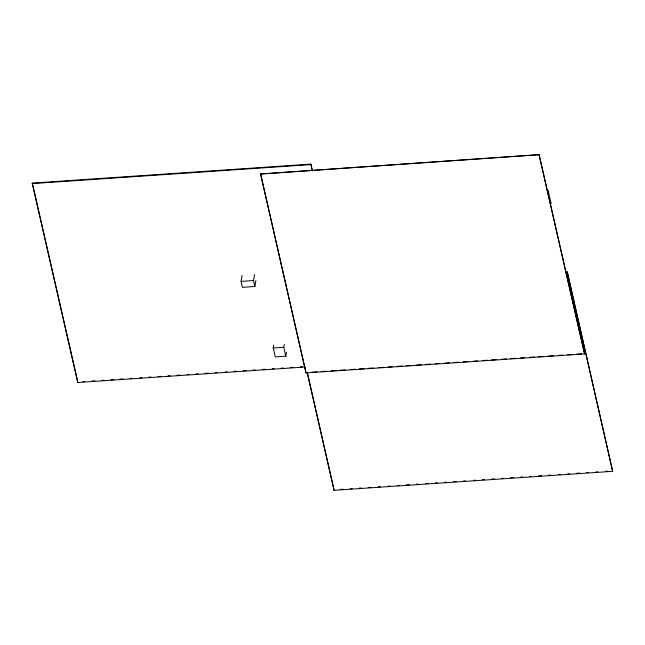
<?xml version="1.0" encoding="UTF-8"?>
<svg xmlns="http://www.w3.org/2000/svg" width="645" height="645" viewBox="0 0 645 645"><rect width="100%" height="100%" fill="white"/><g stroke="black" fill="none" stroke-linecap="round" stroke-linejoin="round"><path stroke-width="0.97" d="M305.206 367.005L77.747 382.517L32.25 183.607L32.339 183.099L310.898 164.104L312.462 170.965M77.747 382.517L77.835 382.009M255.88 280.535L254.864 286.493L242.415 287.339L241.053 281.397L242.069 275.439M260.532 174.005L539.147 154.671L584.588 353.928L306.028 372.915L260.532 174.005L539.147 154.671M254.864 286.493L253.501 280.551L254.525 274.593M286.469 352.331L285.808 356.177L275.278 356.895L273.254 348.018L273.746 345.131M312.156 170.49L310.898 164.104M285.808 356.177L283.776 347.3L284.268 344.414M306.028 372.915L260.588 173.666M565.246 272.053L567.253 271.916L612.661 471.334L334.102 490.329L307.52 373.213M547.347 190.517L547.557 190.718M547.839 190.993L548.113 191.267M547.952 190.791L547.532 190.38M548.048 191.202L548.298 191.13M551.169 203.659L548.234 191.065M567.253 271.916L612.661 471.334M32.25 183.607L310.809 164.612M241.053 281.397L253.501 280.551M273.254 348.018L283.776 347.3M82.842 381.671L84.85 381.534M91.864 381.05L94.871 380.848M101.886 380.373L103.885 380.236M110.9 379.752L113.907 379.55M119.922 379.139L122.929 378.938M129.943 378.454L131.943 378.317M139.957 377.776L141.965 377.639M148.979 377.156L150.978 377.019M157.993 376.543L161 376.341M168.014 375.858L170.022 375.721M177.036 375.245L180.044 375.043M187.058 374.56L189.058 374.423M196.072 373.947L198.08 373.81M205.094 373.334L208.093 373.124M215.108 372.649L217.115 372.512M225.129 371.963L227.137 371.826M234.151 371.351L236.151 371.214M243.165 370.738L246.172 370.528M253.187 370.053L255.194 369.916M262.209 369.44L265.208 369.23M272.222 368.755L274.23 368.618M281.244 368.142L283.244 368.005M290.258 367.529L293.265 367.319M300.28 366.844L302.287 366.707M312.099 372.165L317.114 371.826M321.121 371.552L326.128 371.214M331.143 370.867L336.15 370.528M340.157 370.254L345.164 369.916M350.179 369.569L355.185 369.23M359.192 368.956L364.207 368.618M368.214 368.343L373.221 367.997M378.236 367.658L383.243 367.319M388.258 366.973L392.265 366.699M397.272 366.36L402.278 366.021M406.294 365.747L411.3 365.401M416.307 365.062L421.322 364.723M425.329 364.449L430.336 364.103M435.351 363.764L439.358 363.49M444.365 363.151L449.38 362.804M453.387 362.538L458.393 362.192M463.408 361.853L468.415 361.506M473.422 361.168L477.437 360.894M482.444 360.555L487.451 360.208M491.458 359.942L496.473 359.596M501.479 359.257L506.494 358.918M510.501 358.644L515.508 358.298M520.523 357.959L524.53 357.685M529.537 357.346L534.552 356.999M538.559 356.725L543.566 356.387M548.572 356.048L553.587 355.701M558.594 355.363L562.601 355.089M567.616 354.75L572.623 354.403M576.63 354.129L581.645 353.791M340.205 489.41L343.213 489.2M350.227 488.725L352.226 488.588M359.241 488.112L361.248 487.975M368.263 487.499L371.262 487.289M378.276 486.814L380.284 486.677M388.298 486.128L390.306 485.991M397.32 485.516L399.32 485.379M406.334 484.903L409.341 484.693M416.356 484.218L418.363 484.081M425.378 483.605L428.377 483.395M435.391 482.92L437.399 482.782M444.413 482.307L446.413 482.17M453.427 481.686L456.434 481.484M463.449 481.009L465.456 480.872M473.47 480.323L475.478 480.186M482.492 479.711L484.492 479.574M491.506 479.09L494.513 478.888M501.528 478.413L503.527 478.276M510.542 477.792L513.549 477.59M520.563 477.115L522.571 476.978M529.585 476.494L531.585 476.357M538.599 475.881L541.606 475.679M548.621 475.196L550.628 475.059M558.643 474.518L560.642 474.381M567.656 473.898L569.664 473.761M576.678 473.285L579.686 473.083M586.7 472.6L588.7 472.463M595.714 471.987L597.721 471.85M605.736 471.301L607.743 471.164M539.091 155.01L584.588 353.928M307.205 372.745L334.102 490.329M32.339 183.099L77.61 381.026"/></g></svg>
